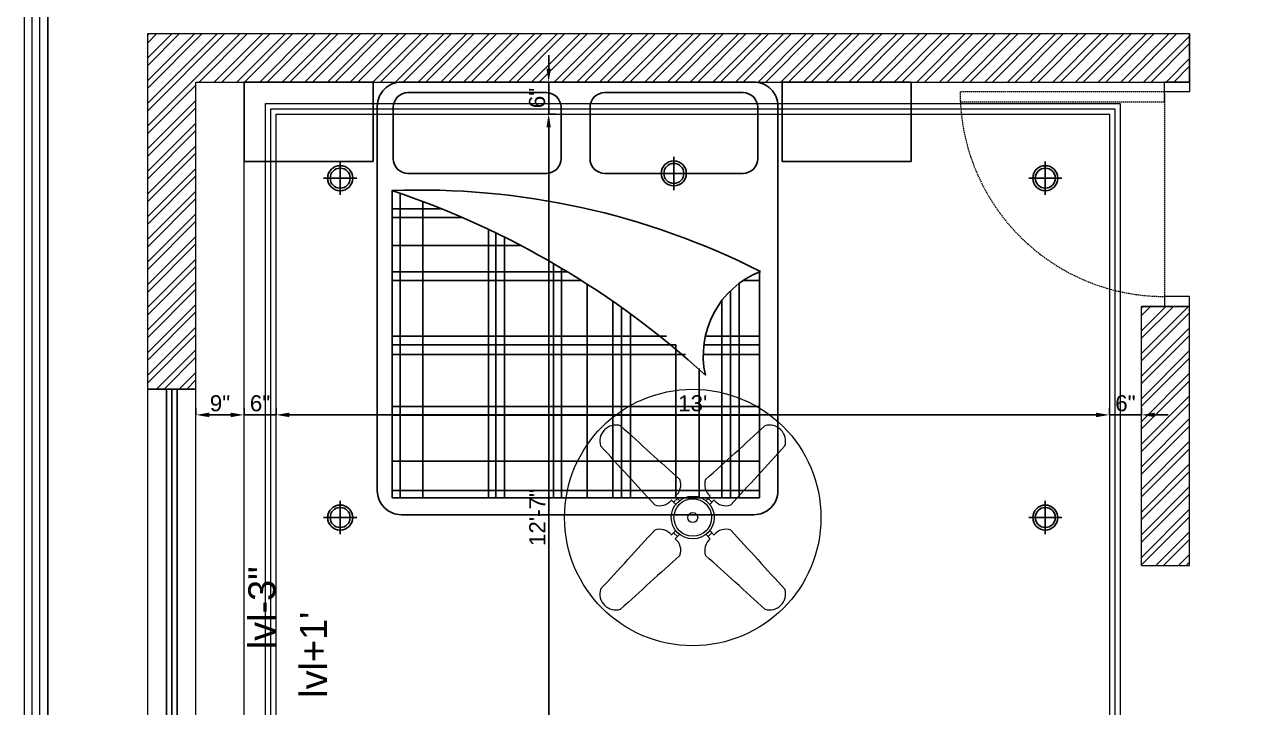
# Model space of a CAD drawing. Header units: inches. Extents: x 213 to 17763, y -4830 to 1802.
# Drawn here: x 11579.1 to 11807, y -2763.5 to -2635.6 of the extents above; entities that cross this region are included whole.
import ezdxf

# ---------------------------------------------------------------- set-up
doc = ezdxf.new("R2010")
doc.units = ezdxf.units.IN
doc.header["$MEASUREMENT"] = 0
for name, pattern in [('ACAD_ISO02W100', [15, 12, -3]), ('AUDIT_D_060311083008-3', [0]), ('DASHED2', [0.375, 0.25, -0.125]), ('HIDDEN', [0.375, 0.25, -0.125])]:
    doc.linetypes.add(name, pattern=pattern)
for name, color, linetype in [('.', 30, 'Continuous'), ('A-Door-Frame', 1, 'Continuous'), ('A-Door-Swing', 8, 'HIDDEN'), ('PDF2_0', 7, 'Continuous'), ('PDF3_Text', 1, 'Continuous')]:
    doc.layers.add(name, color=color, linetype=linetype)
doc.layers.add('PDF2_MK. KITCHEN ESSENTAILS', color=7, linetype='Continuous', true_color=0x767676)
doc.layers.add('ROD', color=7, linetype='Continuous', lineweight=9)
doc.styles.add('PDF Arial', font='arial.ttf')
doc.styles.get("Standard").update_dxf_attribs({"font": 'arial.ttf'})
doc.dimstyles.new('ISO-25', dxfattribs={"dimtxt": 4.5, "dimasz": 2.5, "dimexe": 1.25, "dimexo": 0.625, "dimtad": 1, "dimdec": 0, "dimlunit": 4, "dimtxsty": 'Standard', "dimcen": 2.5, "dimadec": 0, "dimazin": 0, "dimtfac": 1, "dimtdec": 0, "dimtmove": 0, "dimatfit": 3, "dimfxl": 1, "dimarcsym": 0})

# ---------------------------------------------------------------- blocks, each defined once
blk = doc.blocks.new('reg')
at = {"layer": '.', "color": 0, "linetype": 'Continuous'}
for p, q in [((5298.14, -144.03), (5298.37, -143.8)), ((5298.14, -148.27), (5302.61, -143.8)), ((5298.14, -152.52), (5306.85, -143.8)), ((5298.14, -156.76), (5311.1, -143.8)), ((5298.14, -161), (5315.34, -143.8)), ((5298.14, -145.44), (5299.78, -143.8)), ((5298.14, -149.69), (5304.02, -143.8)), ((5298.14, -153.93), (5308.27, -143.8)), ((5298.14, -158.17), (5312.51, -143.8)), ((5307.75, -152.8), (5316.75, -143.8)), ((5310.58, -152.8), (5319.58, -143.8)), ((5311.99, -152.8), (5320.99, -143.8)), ((5314.82, -152.8), (5323.82, -143.8)), ((5316.24, -152.8), (5325.24, -143.8)), ((5319.07, -152.8), (5328.07, -143.8)), ((5320.48, -152.8), (5329.48, -143.8)), ((5323.31, -152.8), (5332.31, -143.8)), ((5324.72, -152.8), (5333.72, -143.8)), ((5327.55, -152.8), (5336.55, -143.8)), ((5328.97, -152.8), (5337.97, -143.8)), ((5331.79, -152.8), (5340.79, -143.8)), ((5333.21, -152.8), (5342.21, -143.8)), ((5336.04, -152.8), (5345.04, -143.8)), ((5337.45, -152.8), (5346.45, -143.8)), ((5340.28, -152.8), (5349.28, -143.8)), ((5341.69, -152.8), (5350.69, -143.8)), ((5344.52, -152.8), (5353.52, -143.8)), ((5345.94, -152.8), (5354.94, -143.8)), ((5348.76, -152.8), (5357.76, -143.8)), ((5350.18, -152.8), (5359.18, -143.8)), ((5353.01, -152.8), (5362.01, -143.8)), ((5354.42, -152.8), (5363.42, -143.8)), ((5357.25, -152.8), (5366.25, -143.8)), ((5358.66, -152.8), (5367.66, -143.8)), ((5361.49, -152.8), (5370.49, -143.8)), ((5362.91, -152.8), (5371.91, -143.8)), ((5365.73, -152.8), (5374.73, -143.8)), ((5367.15, -152.8), (5376.15, -143.8)), ((5369.98, -152.8), (5378.98, -143.8)), ((5371.39, -152.8), (5380.39, -143.8)), ((5374.22, -152.8), (5383.22, -143.8)), ((5375.63, -152.8), (5384.63, -143.8)), ((5378.46, -152.8), (5387.46, -143.8)), ((5379.88, -152.8), (5388.88, -143.8)), ((5382.71, -152.8), (5391.71, -143.8)), ((5384.12, -152.8), (5393.12, -143.8)), ((5386.95, -152.8), (5395.95, -143.8)), ((5388.36, -152.8), (5397.36, -143.8)), ((5391.19, -152.8), (5400.19, -143.8)), ((5392.6, -152.8), (5401.6, -143.8)), ((5395.43, -152.8), (5404.43, -143.8)), ((5396.85, -152.8), (5405.85, -143.8)), ((5399.68, -152.8), (5408.68, -143.8)), ((5401.09, -152.8), (5410.09, -143.8)), ((5403.92, -152.8), (5412.92, -143.8)), ((5405.33, -152.8), (5414.33, -143.8)), ((5408.16, -152.8), (5417.16, -143.8)), ((5409.58, -152.8), (5418.58, -143.8)), ((5412.4, -152.8), (5421.4, -143.8)), ((5413.82, -152.8), (5422.82, -143.8)), ((5416.65, -152.8), (5425.65, -143.8)), ((5418.06, -152.8), (5427.06, -143.8)), ((5420.89, -152.8), (5429.89, -143.8)), ((5422.3, -152.8), (5431.3, -143.8)), ((5425.13, -152.8), (5434.13, -143.8)), ((5426.55, -152.8), (5435.55, -143.8)), ((5429.37, -152.8), (5438.37, -143.8)), ((5430.79, -152.8), (5439.79, -143.8)), ((5433.62, -152.8), (5442.62, -143.8)), ((5435.03, -152.8), (5444.03, -143.8)), ((5437.86, -152.8), (5446.86, -143.8)), ((5439.27, -152.8), (5448.27, -143.8)), ((5442.1, -152.8), (5451.1, -143.8)), ((5443.52, -152.8), (5452.52, -143.8)), ((5446.35, -152.8), (5455.35, -143.8)), ((5447.76, -152.8), (5456.76, -143.8)), ((5450.59, -152.8), (5459.59, -143.8)), ((5452, -152.8), (5461, -143.8)), ((5454.83, -152.8), (5463.83, -143.8)), ((5456.24, -152.8), (5465.24, -143.8)), ((5459.07, -152.8), (5468.07, -143.8)), ((5460.49, -152.8), (5469.49, -143.8)), ((5463.32, -152.8), (5472.32, -143.8)), ((5464.73, -152.8), (5473.73, -143.8)), ((5467.56, -152.8), (5476.56, -143.8)), ((5468.97, -152.8), (5477.97, -143.8)), ((5471.8, -152.8), (5480.8, -143.8)), ((5473.22, -152.8), (5482.22, -143.8)), ((5476.04, -152.8), (5485.04, -143.8)), ((5477.46, -152.8), (5486.46, -143.8)), ((5480.29, -152.8), (5489.29, -143.8)), ((5481.7, -152.8), (5490.7, -143.8)), ((5484.53, -152.8), (5493.14, -144.19)), ((5485.94, -152.8), (5493.14, -145.61)), ((5488.77, -152.8), (5493.14, -148.43)), ((5490.19, -152.8), (5493.14, -149.85)), ((5493.01, -152.8), (5493.14, -152.68)), ((5298.14, -162.41), (5307.14, -153.41)), ((5298.14, -165.24), (5307.14, -156.24)), ((5298.14, -166.66), (5307.14, -157.66)), ((5298.14, -169.49), (5307.14, -160.49)), ((5298.14, -170.9), (5307.14, -161.9)), ((5298.14, -173.73), (5307.14, -164.73)), ((5298.14, -175.14), (5307.14, -166.14)), ((5298.14, -177.97), (5307.14, -168.97)), ((5298.14, -179.39), (5307.14, -170.39)), ((5298.14, -182.21), (5307.14, -173.21)), ((5298.14, -183.63), (5307.14, -174.63)), ((5298.14, -186.46), (5307.14, -177.46)), ((5298.14, -187.87), (5307.14, -178.87)), ((5298.14, -190.7), (5307.14, -181.7)), ((5298.14, -192.11), (5307.14, -183.11)), ((5298.14, -194.94), (5307.14, -185.94)), ((5298.14, -196.36), (5307.14, -187.36)), ((5298.14, -199.18), (5307.14, -190.18)), ((5298.14, -200.6), (5307.14, -191.6)), ((5298.14, -203.43), (5307.14, -194.43)), ((5298.14, -204.84), (5307.14, -195.84)), ((5484.14, -195.11), (5484.45, -194.8)), ((5484.14, -199.35), (5488.69, -194.8)), ((5484.14, -203.6), (5492.93, -194.8)), ((5484.14, -196.53), (5485.86, -194.8)), ((5484.14, -200.77), (5490.11, -194.8)), ((5484.14, -205.01), (5493.14, -196.01)), ((5298.14, -207.67), (5307.14, -198.67)), ((5298.14, -209.08), (5307.14, -200.08)), ((5484.14, -207.84), (5493.14, -198.84)), ((5484.14, -209.25), (5493.14, -200.25)), ((5299.75, -210.3), (5307.14, -202.91)), ((5301.16, -210.3), (5307.14, -204.33)), ((5484.14, -212.08), (5493.14, -203.08)), ((5484.14, -213.5), (5493.14, -204.5)), ((5303.99, -210.3), (5307.14, -207.15)), ((5484.14, -216.32), (5493.14, -207.32)), ((5305.41, -210.3), (5307.14, -208.57)), ((5484.14, -217.74), (5493.14, -208.74)), ((5484.14, -220.57), (5493.14, -211.57)), ((5484.14, -221.98), (5493.14, -212.98)), ((5484.14, -224.81), (5493.14, -215.81)), ((5484.14, -226.22), (5493.14, -217.22)), ((5484.14, -229.05), (5493.14, -220.05)), ((5484.14, -230.47), (5493.14, -221.47)), ((5484.14, -233.29), (5493.14, -224.29)), ((5484.14, -234.71), (5493.14, -225.71)), ((5484.14, -237.54), (5493.14, -228.54)), ((5484.14, -238.95), (5493.14, -229.95)), ((5484.14, -241.78), (5493.14, -232.78)), ((5484.14, -243.19), (5493.14, -234.19)), ((5486.86, -243.3), (5493.14, -237.02)), ((5488.27, -243.3), (5493.14, -238.44)), ((5491.1, -243.3), (5493.14, -241.27)), ((5492.52, -243.3), (5493.14, -242.68))]:
    blk.add_line(p, q, dxfattribs=at)
at = {"color": 0}
for p, q in [((5493.14, -152.8), (5493.14, -143.8)), ((5316.14, -152.8), (5340.31, -152.8)), ((5316.14, -167.65), (5316.14, -152.8)), ((5340.31, -152.8), (5340.31, -167.65)), ((5441.04, -152.8), (5416.87, -152.8)), ((5416.87, -152.8), (5416.87, -167.65)), ((5441.04, -167.65), (5441.04, -152.8)), ((5340.31, -167.65), (5316.14, -167.65)), ((5416.87, -167.65), (5441.04, -167.65)), ((5345.38, -230.63), (5345.38, -173.64)), ((5349.62, -230.63), (5349.62, -175.17)), ((5353.14, -176.55), (5343.87, -176.55)), ((5357.06, -178.19), (5343.87, -178.19)), ((5361.91, -230.63), (5361.91, -180.39)), ((5363.28, -230.63), (5363.28, -181.05)), ((5364.92, -230.63), (5364.92, -181.85)), ((5367.94, -183.39), (5343.87, -183.39)), ((5374.09, -230.63), (5374.09, -186.8)), ((5376.67, -188.32), (5343.87, -188.32)), ((5375.6, -230.63), (5375.6, -187.68)), ((5412.62, -188.32), (5412.6, -188.32)), ((5379.33, -189.97), (5343.87, -189.97)), ((5380.39, -230.63), (5380.39, -190.64)), ((5408.86, -230.63), (5408.86, -190.47)), ((5412.62, -189.97), (5409.55, -189.97)), ((5407.21, -230.63), (5407.21, -191.88)), ((5385.18, -230.63), (5385.18, -193.84)), ((5386.82, -230.63), (5386.82, -194.99)), ((5405.57, -230.63), (5405.57, -193.75)), ((5484.14, -194.8), (5493.14, -194.8)), ((5388.46, -230.63), (5388.46, -196.18)), ((5395.22, -200.37), (5343.87, -200.37)), ((5412.62, -200.37), (5402.51, -200.37)), ((5396.95, -202.02), (5343.87, -202.02)), ((5396.95, -230.63), (5396.95, -202.01)), ((5412.62, -202.02), (5402.23, -202.02)), ((5398.77, -203.8), (5343.87, -203.8)), ((5412.62, -203.8), (5402.11, -203.8)), ((5401.33, -230.63), (5401.33, -206.42)), ((5307.14, -210.3), (5298.14, -210.3)), ((5301.64, -210.3), (5301.64, -282.3)), ((5302.64, -210.3), (5302.64, -282.3)), ((5303.64, -210.3), (5303.64, -282.3)), ((5412.62, -213.52), (5343.87, -213.52)), ((5412.62, -215.16), (5343.87, -215.16)), ((5412.62, -223.79), (5343.87, -223.79)), ((5412.62, -229.27), (5343.87, -229.27))]:
    blk.add_line(p, q, dxfattribs=at)
for points in [[(5416.09, -157.3, 0.414214), (5411.59, -152.8), (5345.59, -152.8, 0.414214), (5341.09, -157.3), (5341.09, -229.3, 0.414214), (5345.59, -233.8), (5411.59, -233.8, 0.414214), (5416.09, -229.3)], [(5372.74, -154.79, -0.414214), (5375.48, -157.53), (5375.48, -167.17, -0.414214), (5372.74, -169.91), (5346.82, -169.91, -0.414214), (5344.08, -167.17), (5344.08, -157.53, -0.414214), (5346.82, -154.79)], [(5409.56, -154.79, -0.414214), (5412.3, -157.53), (5412.3, -167.17, -0.414214), (5409.56, -169.91), (5383.65, -169.91, -0.414214), (5380.91, -167.17), (5380.91, -157.53, -0.414214), (5383.65, -154.79)], [(5412.8, -188.24, 0.366781), (5402.5, -207.67, 0.104955), (5343.83, -173.11, -0.12695)]]:
    blk.add_lwpolyline(points, format="xyb", close=True, dxfattribs=at)
blk.add_lwpolyline([(5412.62, -188.13), (5412.62, -230.63), (5343.87, -230.63), (5343.87, -173.1)], dxfattribs=at)
at = {"layer": 'A-Door-Frame', "color": 0, "lineweight": 5}
for p, q in [((5493.14, -152.8), (5488.47, -152.8)), ((5493.14, -194.8), (5488.47, -194.8))]:
    blk.add_line(p, q, dxfattribs=at)
for points in [[(5493.14, -152.8), (5493.14, -154.67), (5488.47, -154.67), (5488.47, -152.8)], [(5493.14, -194.8), (5493.14, -192.93), (5488.47, -192.93), (5488.47, -194.8)]]:
    blk.add_lwpolyline(points, dxfattribs=at)
at = {"layer": 'A-Door-Swing', "color": 0, "linetype": 'DASHED2', "lineweight": 5}
blk.add_line((5488.47, -155.01), (5488.47, -193.28), dxfattribs=at)
blk.add_lwpolyline([(5488.47, -154.67), (5450.2, -154.67), (5450.2, -156.53), (5488.47, -156.53)], close=True, dxfattribs=at)
blk.add_arc((5488.47, -154.67), 38.27, 180, 270, dxfattribs=at)
at = {"layer": 'ROD', "color": 0}
for p, q in [((5298.14, -348.8), (5298.14, -143.8)), ((5493.14, -143.8), (5298.14, -143.8)), ((5307.14, -339.8), (5307.14, -152.8)), ((5307.14, -152.8), (5493.14, -152.8)), ((5316.14, -339.8), (5316.14, -152.8)), ((5484.14, -202.8), (5484.14, -194.8)), ((5493.14, -243.3), (5493.14, -194.8)), ((5484.14, -243.3), (5484.14, -202.8)), ((5484.14, -243.3), (5493.14, -243.3))]:
    blk.add_line(p, q, dxfattribs=at)
blk = doc.blocks.new('34')
at = {"color": 152, "true_color": 0x2776bb}
for p, q in [((4475.6, 1798.91), (4475.6, 1805.12)), ((4478.71, 1802.02), (4472.5, 1802.02))]:
    blk.add_line(p, q, dxfattribs=at)
for radius in [2.34, 1.87]:
    blk.add_circle((4475.6, 1802.02), radius, dxfattribs=at)
blk = doc.blocks.new('3')
at = {"color": 18, "lineweight": 5, "true_color": 0x000000}
for p, q in [((3389.2, -1076.4), (3365.8, -1052.9)), ((3397.8, -1044.8), (3377.7, -1064.9)), ((3386.6, -1033.2), (3409, -1056.5)), ((3571.3, -1033.2), (3549, -1056.5)), ((3560.1, -1044.8), (3580.2, -1064.9)), ((3568.7, -1076.4), (3592.1, -1052.9)), ((3389.2, -1214.6), (3365.8, -1238)), ((3568.7, -1214.6), (3592.1, -1238)), ((3397.8, -1246.1), (3377.7, -1226.1)), ((3386.6, -1257.8), (3409, -1234.5)), ((3571.3, -1257.8), (3549, -1234.5)), ((3560.1, -1246.1), (3580.2, -1226.1))]:
    blk.add_line(p, q, dxfattribs=at)
for radius in [113.2, 99.1, 26]:
    blk.add_circle((3479, -1145.5), radius, dxfattribs=at)
for centre, radius, start, end in [((3073.6, -742.7), 85, 73.05503, 197.30609), ((27552.9, 26002.3), 36179.8, 227.47452, 228.14348), ((-20595, 26002.3), 36179.8, 311.85652, 312.52548), ((3884.3, -742.7), 85, 342.69391, 106.94497), ((-23516.5, -25390.1), 36179.8, 42.21764, 42.8866), ((30474.4, -25390.1), 36179.8, 137.1134, 137.78236), ((3336.5, -971.6), 79.4, 309.11105, 19.49034), ((3621.4, -971.6), 79.4, 160.50966, 230.88895), ((3304.2, -1004.1), 79.4, 250.87078, 321.25007), ((3653.8, -1004.1), 79.4, 218.74993, 289.12922), ((-23516.5, 23099.1), 36179.8, 317.1134, 317.78236), ((3304.2, -1286.8), 79.4, 38.74993, 109.12922), ((3653.8, -1286.8), 79.4, 70.87078, 141.25007), ((30474.4, 23099.1), 36179.8, 222.21764, 222.8866), ((3336.5, -1319.4), 79.4, 340.50966, 50.88895), ((3621.4, -1319.4), 79.4, 129.11105, 199.49034), ((27552.9, -28293.2), 36179.8, 131.85652, 132.52548), ((-20595, -28293.2), 36179.8, 47.47452, 48.14348), ((3073.6, -1548.3), 85, 162.69391, 286.94497), ((3884.3, -1548.3), 85, 253.05503, 17.30609)]:
    blk.add_arc(centre, radius, start, end, dxfattribs=at)
blk = doc.blocks.new('*D970')
at = {"color": 0, "linetype": 'ACAD_ISO02W100', "lineweight": -2, "transparency": 16777216}
for p, q in [((11611.25, -2708.73), (11611.25, -2707.48)), ((11620.25, -2708.73), (11620.25, -2707.48))]:
    blk.add_line(p, q, dxfattribs=at)
at = {"color": 0, "linetype": 'AUDIT_D_060311083008-3', "lineweight": -2, "transparency": 16777216}
blk.add_line((11617.75, -2708.73), (11613.75, -2708.73), dxfattribs=at)
at = {"color": 0, "transparency": 16777216}
for points in [[(11613.75, -2708.31), (11613.75, -2709.15), (11611.25, -2708.73)], [(11617.75, -2708.31), (11617.75, -2709.15), (11620.25, -2708.73)]]:
    blk.add_solid(points, dxfattribs=at)
at = {"layer": 'Defpoints', "color": 0, "transparency": 16777216}
for p in [(11611.25, -2708.73), (11611.25, -2708.73), (11620.25, -2708.73)]:
    blk.add_point(p, dxfattribs=at)
at = {"color": 0, "lineweight": 5, "transparency": 16777216, "insert": (11615.75, -2706.57), "char_height": 3, "attachment_point": 5}
blk.add_mtext('9"', dxfattribs=at)
blk = doc.blocks.new('*D971')
at = {"color": 0, "linetype": 'ACAD_ISO02W100', "lineweight": -2, "transparency": 16777216}
for p, q in [((11626.25, -2708.73), (11626.25, -2707.48)), ((11782.25, -2708.73), (11782.25, -2707.48))]:
    blk.add_line(p, q, dxfattribs=at)
at = {"color": 0, "linetype": 'AUDIT_D_060311083008-3', "lineweight": -2, "transparency": 16777216}
blk.add_line((11628.75, -2708.73), (11779.75, -2708.73), dxfattribs=at)
at = {"color": 0, "transparency": 16777216}
for points in [[(11628.75, -2708.31), (11628.75, -2709.15), (11626.25, -2708.73)], [(11779.75, -2708.31), (11779.75, -2709.15), (11782.25, -2708.73)]]:
    blk.add_solid(points, dxfattribs=at)
at = {"layer": 'Defpoints', "color": 0, "transparency": 16777216}
for p in [(11626.25, -2708.73), (11782.25, -2708.73), (11782.25, -2708.73)]:
    blk.add_point(p, dxfattribs=at)
at = {"color": 0, "lineweight": 5, "transparency": 16777216, "insert": (11704.25, -2706.57), "char_height": 3, "attachment_point": 5}
blk.add_mtext("13'", dxfattribs=at)
blk = doc.blocks.new('*D972')
at = {"color": 0, "linetype": 'AUDIT_D_060311083008-3', "lineweight": -2, "transparency": 16777216}
for p, q in [((11779.75, -2708.73), (11777.25, -2708.73)), ((11782.25, -2708.73), (11788.25, -2708.73)), ((11790.75, -2708.73), (11793.25, -2708.73))]:
    blk.add_line(p, q, dxfattribs=at)
at = {"color": 0, "linetype": 'ACAD_ISO02W100', "lineweight": -2, "transparency": 16777216}
for p, q in [((11782.25, -2708.73), (11782.25, -2707.48)), ((11788.25, -2708.73), (11788.25, -2707.48))]:
    blk.add_line(p, q, dxfattribs=at)
at = {"color": 0, "transparency": 16777216}
for points in [[(11779.75, -2708.31), (11779.75, -2709.15), (11782.25, -2708.73)], [(11790.75, -2708.31), (11790.75, -2709.15), (11788.25, -2708.73)]]:
    blk.add_solid(points, dxfattribs=at)
at = {"layer": 'Defpoints', "color": 0, "transparency": 16777216}
for p in [(11782.25, -2708.73), (11788.25, -2708.73), (11788.25, -2708.73)]:
    blk.add_point(p, dxfattribs=at)
at = {"color": 0, "lineweight": 5, "transparency": 16777216, "insert": (11785.25, -2706.57), "char_height": 3, "attachment_point": 5}
blk.add_mtext('6"', dxfattribs=at)
blk = doc.blocks.new('*D973')
at = {"color": 0, "linetype": 'AUDIT_D_060311083008-3', "lineweight": -2, "transparency": 16777216}
for p, q in [((11677.28, -2643.92), (11677.28, -2641.42)), ((11677.28, -2652.42), (11677.28, -2646.42)), ((11677.28, -2654.92), (11677.28, -2657.42))]:
    blk.add_line(p, q, dxfattribs=at)
at = {"color": 0, "linetype": 'ACAD_ISO02W100', "lineweight": -2, "transparency": 16777216}
for p, q in [((11677.28, -2646.42), (11678.53, -2646.42)), ((11677.28, -2652.42), (11678.53, -2652.42))]:
    blk.add_line(p, q, dxfattribs=at)
at = {"color": 0, "transparency": 16777216}
for points in [[(11676.86, -2643.92), (11677.69, -2643.92), (11677.28, -2646.42)], [(11676.86, -2654.92), (11677.69, -2654.92), (11677.28, -2652.42)]]:
    blk.add_solid(points, dxfattribs=at)
at = {"layer": 'Defpoints', "color": 0, "transparency": 16777216}
for p in [(11677.08, -2646.42), (11677.28, -2646.42), (11677.28, -2652.42)]:
    blk.add_point(p, dxfattribs=at)
at = {"color": 0, "lineweight": 5, "transparency": 16777216, "insert": (11675.12, -2649.42), "char_height": 3, "attachment_point": 5, "rotation": 90}
blk.add_mtext('6"', dxfattribs=at)
blk = doc.blocks.new('*D974')
at = {"color": 0, "linetype": 'ACAD_ISO02W100', "lineweight": -2, "transparency": 16777216}
for p, q in [((11677.28, -2652.42), (11678.53, -2652.42)), ((11677.28, -2803.45), (11678.53, -2803.45))]:
    blk.add_line(p, q, dxfattribs=at)
at = {"color": 0, "linetype": 'AUDIT_D_060311083008-3', "lineweight": -2, "transparency": 16777216}
blk.add_line((11677.28, -2654.92), (11677.28, -2800.95), dxfattribs=at)
at = {"color": 0, "transparency": 16777216}
for points in [[(11676.86, -2654.92), (11677.69, -2654.92), (11677.28, -2652.42)], [(11676.86, -2800.95), (11677.69, -2800.95), (11677.28, -2803.45)]]:
    blk.add_solid(points, dxfattribs=at)
at = {"layer": 'Defpoints', "color": 0, "transparency": 16777216}
for p in [(11677.28, -2652.42), (11677.28, -2803.45), (11677.28, -2803.45)]:
    blk.add_point(p, dxfattribs=at)
at = {"color": 0, "lineweight": 5, "transparency": 16777216, "insert": (11675.14, -2727.94), "char_height": 3, "attachment_point": 5, "rotation": 90}
blk.add_mtext('12\'-7"', dxfattribs=at)
blk = doc.blocks.new('*D976')
at = {"color": 0, "linetype": 'AUDIT_D_060311083008-3', "lineweight": -2, "transparency": 16777216}
for p, q in [((11617.75, -2708.73), (11615.25, -2708.73)), ((11626.25, -2708.73), (11620.25, -2708.73)), ((11628.75, -2708.73), (11631.25, -2708.73))]:
    blk.add_line(p, q, dxfattribs=at)
at = {"color": 0, "linetype": 'ACAD_ISO02W100', "lineweight": -2, "transparency": 16777216}
for p, q in [((11620.25, -2708.73), (11620.25, -2707.48)), ((11626.25, -2708.73), (11626.25, -2707.48))]:
    blk.add_line(p, q, dxfattribs=at)
at = {"color": 0, "transparency": 16777216}
for points in [[(11617.75, -2708.31), (11617.75, -2709.15), (11620.25, -2708.73)], [(11628.75, -2708.31), (11628.75, -2709.15), (11626.25, -2708.73)]]:
    blk.add_solid(points, dxfattribs=at)
at = {"layer": 'Defpoints', "color": 0, "transparency": 16777216}
for p in [(11620.25, -2708.73), (11620.25, -2708.73), (11626.25, -2708.73)]:
    blk.add_point(p, dxfattribs=at)
at = {"color": 0, "lineweight": 5, "transparency": 16777216, "insert": (11623.25, -2706.57), "char_height": 3, "attachment_point": 5}
blk.add_mtext('6"', dxfattribs=at)

msp = doc.modelspace()

# ---------------------------------------------------------------- linework, layer by layer
at = {"color": 2, "lineweight": 5}
for points in [[(11784.25, -2805.45), (11624.25, -2805.45), (11624.25, -2650.42), (11784.25, -2650.42)], [(11783.25, -2804.45), (11625.25, -2804.45), (11625.25, -2651.42), (11783.25, -2651.42)]]:
    msp.add_lwpolyline(points, close=True, dxfattribs=at)
at = {"lineweight": 5}
msp.add_lwpolyline([(11782.25, -2803.45), (11626.25, -2803.45), (11626.25, -2652.42), (11782.25, -2652.42)], close=True, dxfattribs=at)
at = {"color": 250, "lineweight": 5}
msp.add_circle((11704.25, -2727.94), 24, dxfattribs=at)
at = {"layer": 'PDF2_0', "lineweight": 5}
msp.add_lwpolyline([(11973.61, -2917.49), (11579.13, -2917.49), (11579.13, -2575.63), (12061.26, -2575.63), (12061.26, -2829.83, -0.414214)], format="xyb", close=True, dxfattribs=at)
for points in [[(11973.61, -2916.04), (11580.58, -2916.04), (11580.58, -2577.08), (12059.82, -2577.08), (12059.82, -2829.83, -0.414214), (11973.61, -2916.04)], [(11973.61, -2914.58), (11582.04, -2914.58), (11582.04, -2578.54), (12058.35, -2578.54), (12058.35, -2829.83, -0.414214), (11973.61, -2914.58)]]:
    msp.add_lwpolyline(points, format="xyb", dxfattribs=at)
msp.add_lwpolyline([(11583.5, -2580), (11976.39, -2580), (11976.39, -2903.92), (11583.5, -2903.92)], close=True, dxfattribs=at)
at = {"layer": 'PDF2_MK. KITCHEN ESSENTAILS', "lineweight": 5}
msp.add_lwpolyline([(11583.5, -2903.92), (11976.39, -2903.92), (11976.39, -2580), (11583.5, -2580)], close=True, dxfattribs=at)

# ---------------------------------------------------------------- block references
at = {"lineweight": 5}
for name, p in [('reg', (6304.11, -2493.62)), ('34', (7162.65, -4466.44)), ('34', (7225.11, -4465.55)), ('34', (7294.65, -4466.44)), ('34', (7162.65, -4529.96)), ('34', (7294.65, -4529.96))]:
    msp.add_blockref(name, p, dxfattribs=at)
at = {"lineweight": 5, "xscale": 0.03546819263372884, "yscale": 0.03546819263372884, "zscale": 0.03546819263372884}
msp.add_blockref('3', (11580.86, -2687.31), dxfattribs=at)

# ---------------------------------------------------------------- texts
at = {"layer": 'PDF3_Text', "lineweight": 5, "char_height": 5.069, "attachment_point": 7, "rotation": 90, "style": 'PDF Arial'}
for s, insert in [('lvl-3"', (11626.2, -2752.58)), ("lvl+1'", (11635.78, -2761.67))]:
    msp.add_mtext_dynamic_manual_height_columns(s, width=114.7518, gutter_width=49.21, heights=[0], dxfattribs=dict(at, insert=insert))

# ---------------------------------------------------------------- dimensions: what is measured, and where the dimension line sits
at = {"lineweight": 5}
for base, p2, picture, middle in [((11677.28, -2646.42), (11677.08, -2646.42), '*D973', (11675.12, -2649.42)), ((11677.28, -2803.45), (11677.28, -2803.45), '*D974', (11675.14, -2727.94))]:
    dim = msp.add_linear_dim(base=base, p1=(11677.28, -2652.42), p2=p2, angle=90, dimstyle='ISO-25', override={"dimtxt": 3, "dimtmove": 1, "dimfxl": 2, "dimfxlon": 1, "dimarcsym": 2}, dxfattribs=at)
    dim.commit()
    dim.dimension.update_dxf_attribs({"geometry": picture, "text_midpoint": middle})
for base, p1, p2, picture, middle in [((11611.25, -2708.73), (11620.25, -2708.73), (11611.25, -2708.73), '*D970', (11615.75, -2706.57)), ((11620.25, -2708.73), (11626.25, -2708.73), (11620.25, -2708.73), '*D976', (11623.25, -2706.57)), ((11782.25, -2708.73), (11626.25, -2708.73), (11782.25, -2708.73), '*D971', (11704.25, -2706.57)), ((11788.25, -2708.73), (11782.25, -2708.73), (11788.25, -2708.73), '*D972', (11785.25, -2706.57))]:
    dim = msp.add_linear_dim(base=base, p1=p1, p2=p2, dimstyle='ISO-25', override={"dimtxt": 3, "dimtmove": 1, "dimfxl": 2, "dimfxlon": 1, "dimarcsym": 2}, dxfattribs=at)
    dim.commit()
    dim.dimension.update_dxf_attribs({"geometry": picture, "text_midpoint": middle})

doc.saveas('drawing.dxf')
